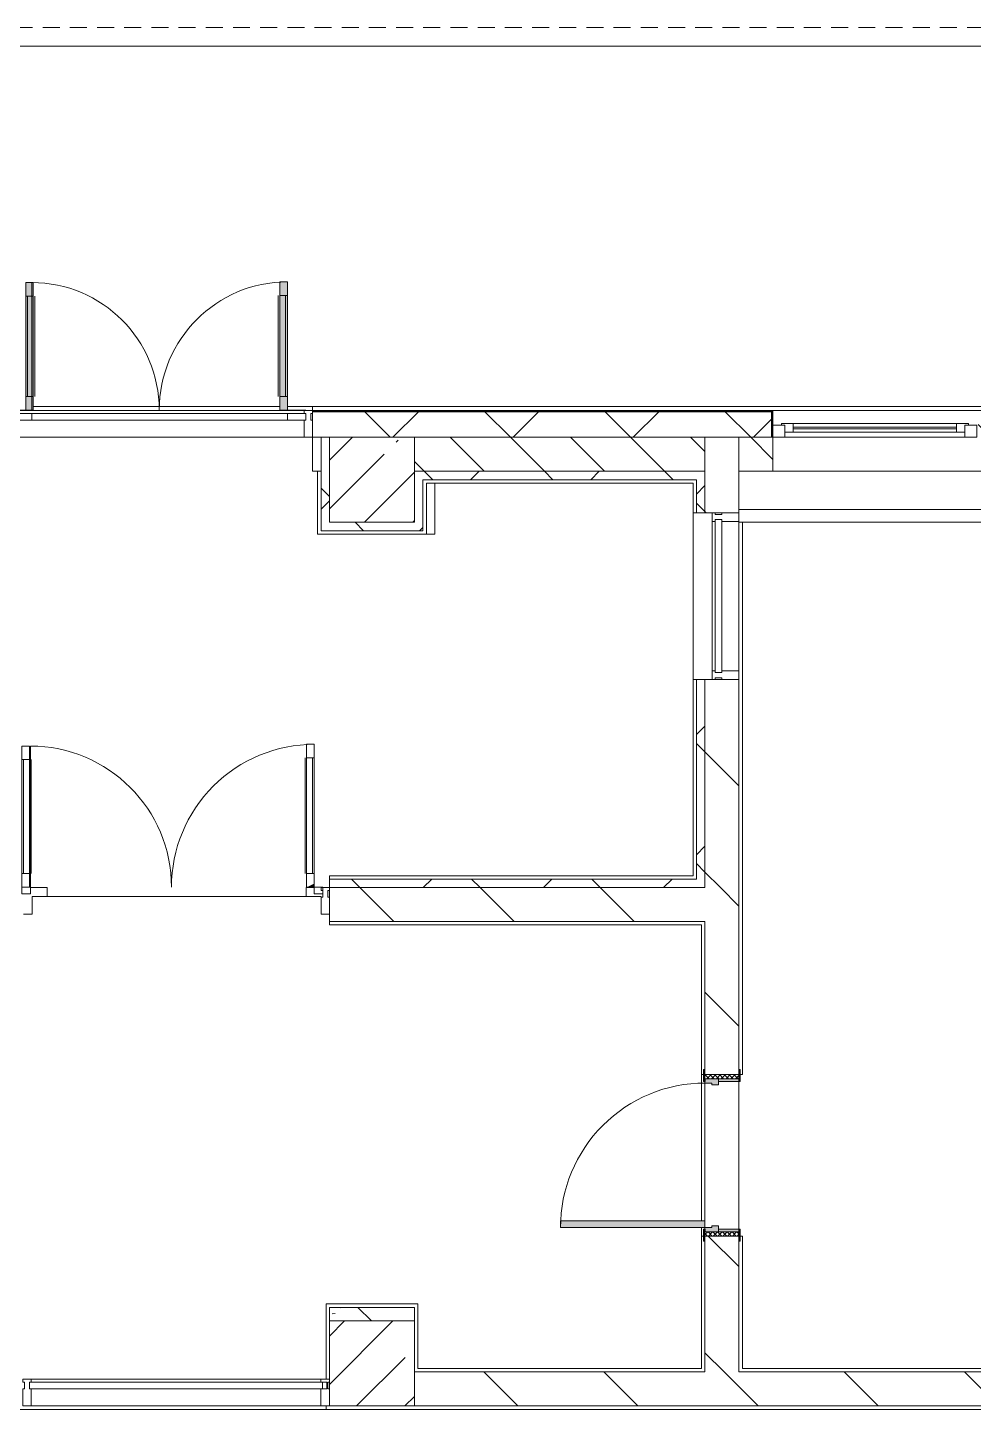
# Model space of a CAD drawing. Header units: millimetres. Extents: x -4005 to 195566, y -8553 to 29000.
# Drawn here: x 174517 to 180083, y 13380 to 21510 of the extents above; entities that cross this region are included whole.
import ezdxf

# ---------------------------------------------------------------- set-up
doc = ezdxf.new("R2010")
doc.units = ezdxf.units.MM
doc.linetypes.add('200_ШТРИХ__ш1_п0_6_', pattern=[160, 100, -60])
for name, color, linetype, lineweight, true_color in [('A-DETL-GENF-10', 7, 'Continuous', 5, 0xe2e2e2), ('A-DETL-GENF-9', 7, 'Continuous', 5, 0xaaaaaa), ('A-DOOR-2', 7, 'Continuous', 5, 0xaaaaaa), ('A-DOOR-3', 7, 'Continuous', 5, 0xe2e2e2), ('A-DOOR-FRAM-2', 7, 'Continuous', 5, 0xe2e2e2), ('A-DOOR-FRAM-3', 7, 'Continuous', 5, 0xaaaaaa), ('A-FLOR-2', 7, 'Continuous', 5, 0xaaaaaa), ('I-WALL-8', 7, 'Continuous', 5, 0x787878)]:
    doc.layers.add(name, color=color, linetype=linetype, lineweight=lineweight, true_color=true_color)
for name, color, linetype, lineweight in [('A-DETL-MBND-1', 7, '200_ШТРИХ__ш1_п0_6_', 9), ('A-GLAZ-2', 7, 'Continuous', 5), ('A-GLAZ-CURT-2', 7, 'Continuous', 5), ('A-GLAZ-CWMG-2', 7, 'Continuous', 5), ('A-WALL', 7, 'Continuous', 9), ('A-WALL-2', 7, 'Continuous', 5), ('I-WALL-6', 7, 'Continuous', 5), ('S-COLS-3', 7, 'Continuous', 5)]:
    doc.layers.add(name, color=color, linetype=linetype, lineweight=lineweight)
pattern_1 = [(135, (60693.44, 0), (-353.5534, -353.5534), [])]
pattern_2 = [(135, (60693.44, 0), (-176.7767, -176.7767), [])]
pattern_3 = [(45, (60693.44, 0), (-353.5534, 353.5534), []), (135, (60693.44, 0), (-353.5534, -353.5534), [])]

# ---------------------------------------------------------------- blocks, each defined once
blk = doc.blocks.new('110_Дверь_СКБ_1Ст_Внутренняя1 - Д-14_п_ 950x2100h_охрана-33310230-1_4_1_птичка')
at = {"layer": 'A-DOOR-2'}
h = blk.add_hatch(dxfattribs=at)
h.set_pattern_fill('FP_71', color=256, style=0, pattern_type=2)
h.set_pattern_definition([(135, (1826.41, 164.685), (-14.14214, -14.14214), []), (225, (1826.41, 164.685), (14.14214, -14.14214), [])])
h.paths.add_polyline_path([(462.5, -100), (487.5, -100), (487.5, 100), (462.5, 100), (462.5, -75.3)])
at = {"layer": 'A-DOOR-3'}
h = blk.add_hatch(color=256, dxfattribs=at)
h.paths.add_polyline_path([(-437.5, 20), (-402.5, 20), (-402.5, 60), (-412.5, 60), (-412.5, 100), (-437.5, 100)])
h.paths.add_polyline_path([(427.5, 44), (427.5, 20), (462.5, 20), (462.5, 100), (437.5, 100), (437.5, 60), (427.5, 60)])
at = {"layer": 'A-DOOR-FRAM-2'}
for points in [[(-412.5, 120), (-412.5, 100), (-372.5, 100), (-372.5, 950), (-412.5, 950)], [(-492.5, 100), (-422.5, 100), (-422.5, 108), (-492.5, 108)], [(447.5, 108), (447.5, 100), (517.5, 100), (517.5, 108), (451.5, 108)], [(-437.5, -100), (-422.5, -100), (-422.5, 20), (-437.5, 20)], [(447.5, -100), (462.5, -100), (462.5, 20), (447.5, 20)], [(-492.5, -100), (-492.5, -108), (-422.5, -108), (-422.5, -100), (-462.5, -100)], [(447.5, -100), (447.5, -108), (517.5, -108), (517.5, -100), (449.1, -100)]]:
    blk.add_hatch(color=256, dxfattribs=at).paths.add_polyline_path(points)
at = {"layer": 'A-DOOR-FRAM-3'}
h = blk.add_hatch(dxfattribs=at)
h.set_pattern_fill('FP_72', color=256, style=0, pattern_type=2)
h.set_pattern_definition([(45, (-296.384, 164.685), (-14.1421, 14.1421), []), (135, (-296.384, 164.685), (-14.1421, -14.1421), [])])
h.paths.add_polyline_path([(-462.5, -100), (-437.5, -100), (-437.5, 100), (-462.5, 100)])
at = {"layer": 'A-DOOR-2'}
for p, q in [((-412.5, 950), (-412.5, 100)), ((-372.5, 950), (-412.5, 950)), ((-372.5, 100), (-372.5, 950)), ((-412.5, 100), (-372.5, 100))]:
    blk.add_line(p, q, dxfattribs=at)
blk.add_arc((-412.5, 100), 850, 360, 90, dxfattribs=at)
at = {"layer": 'A-DOOR-FRAM-3'}
for p, q in [((-422.5, 108), (-492.5, 108)), ((-492.5, 108), (-492.5, 100)), ((-492.5, 100), (-422.5, 100)), ((-437.5, 100), (-462.5, 100)), ((-462.5, 100), (-462.5, -100)), ((-412.5, 100), (-437.5, 100)), ((-437.5, 100), (-437.5, 20)), ((-437.5, -100), (-437.5, 100)), ((-422.5, 100), (-437.5, 100)), ((-437.5, 100), (-437.5, 99)), ((-437.5, 99), (-422.5, 99)), ((-422.5, 100), (-422.5, 108)), ((-422.5, 99), (-422.5, 100)), ((-412.5, 60), (-412.5, 100)), ((437.5, 100), (437.5, 60)), ((462.5, 100), (437.5, 100)), ((517.5, 108), (447.5, 108)), ((447.5, 108), (447.5, 100)), ((462.5, 100), (447.5, 100)), ((447.5, 100), (447.5, 99)), ((447.5, 100), (517.5, 100)), ((447.5, 99), (462.5, 99)), ((462.5, 20), (462.5, 100)), ((487.5, 100), (462.5, 100)), ((462.5, 100), (462.5, -100)), ((462.5, 99), (462.5, 100)), ((487.5, -100), (487.5, 100)), ((517.5, 100), (517.5, 108)), ((-437.5, 20), (-402.5, 20)), ((-422.5, 20), (-437.5, 20)), ((-437.5, 20), (-437.5, -100)), ((-422.5, -100), (-422.5, 20)), ((-402.5, 60), (-412.5, 60)), ((-402.5, 20), (-402.5, 60)), ((437.5, 60), (427.5, 60)), ((427.5, 60), (427.5, 20)), ((427.5, 20), (462.5, 20)), ((462.5, 20), (447.5, 20)), ((447.5, 20), (447.5, -100)), ((462.5, -100), (462.5, 20)), ((-422.5, -100), (-492.5, -100)), ((-492.5, -100), (-492.5, -108)), ((-492.5, -108), (-422.5, -108)), ((-462.5, -100), (-437.5, -100)), ((-437.5, -100), (-422.5, -100)), ((-422.5, -108), (-422.5, -100)), ((447.5, -100), (462.5, -100)), ((517.5, -100), (447.5, -100)), ((447.5, -100), (447.5, -108)), ((447.5, -108), (517.5, -108)), ((462.5, -100), (487.5, -100)), ((517.5, -108), (517.5, -100))]:
    blk.add_line(p, q, dxfattribs=at)
blk = doc.blocks.new('Прямоугольный импост - Импост структурный с накладкой - 160мм-22852563-1_4_1_птичка')
at = {"layer": 'A-GLAZ-CWMG-2'}
for p, q in [((-50, 40), (-50, 140)), ((-50, 140), (0, 140)), ((0, 140), (0, 40)), ((-50, -17), (-50, 0)), ((-10, 40), (-10, 0)), ((0, 40), (-10, 40)), ((-10, 0), (0, 0)), ((0, 0), (0, -17)), ((0, -17), (-50, -17))]:
    blk.add_line(p, q, dxfattribs=at)
blk = doc.blocks.new('Дверь_Витражная_СКБ_2Ст - ВН-5-31911725-1_4_1_птичка')
at = {"layer": 'A-DETL-GENF-10'}
for points in [[(-788, 20), (-743, 20), (-743, 770), (-788, 770), (-788, 40)], [(752, 20), (752, 774), (707, 774), (707, 20)]]:
    blk.add_hatch(color=256, dxfattribs=at).paths.add_polyline_path(points)
at = {"layer": 'A-DETL-GENF-9'}
for p, q in [((-788, 770), (-743, 770)), ((-788, 770), (-788, 20)), ((-743, 770), (-788, 770)), ((-788, 770), (-788, 20)), ((-743, 770), (-743, 20)), ((-743, 20), (-743, 770)), ((752, 774), (707, 774)), ((707, 774), (707, 20)), ((752, 774), (707, 774)), ((707, 774), (707, 20)), ((752, 774), (752, 20)), ((752, 20), (752, 774)), ((-788, 690), (-743, 690)), ((-778, 690), (-778, 100)), ((-734, 690), (-734, 100)), ((698, 694), (698, 100)), ((752, 694), (707, 694)), ((742, 694), (742, 100)), ((-788, 100), (-743, 100)), ((752, 100), (707, 100)), ((-752, 20), (-860, 20)), ((-752, 20), (-860, 20)), ((-743, 20), (-788, 20)), ((-788, 20), (-743, 20)), ((707, 20), (752, 20)), ((707, 20), (752, 20)), ((752, 20), (860, 20)), ((860, 20), (752, 20))]:
    blk.add_line(p, q, dxfattribs=at)
at = {"layer": 'A-DOOR-2'}
for p, q in [((-752, 770), (-752, 20)), ((752, 774), (752, 20)), ((-752, 0), (-860, 0)), ((-860, 0), (-860, -40)), ((-752, -40), (-752, 0)), ((860, 0), (752, 0)), ((752, 0), (752, -40)), ((860, -40), (860, 0)), ((-860, -40), (-752, -40)), ((752, -40), (860, -40))]:
    blk.add_line(p, q, dxfattribs=at)
for centre, radius, start, end in [((-752, 20), 750, 360, 90), ((752, 20), 754, 90, 180)]:
    blk.add_arc(centre, radius, start, end, dxfattribs=at)
blk = doc.blocks.new('Прямоугольный импост - Импост структурный с накладкой - 160мм-24260934-1_4_1_птичка')
at = {"layer": 'A-GLAZ-CWMG-2'}
for p, q in [((115450.4, 19257), (113750.4, 19257)), ((115352.4, 19240), (113848.4, 19240)), ((115352.4, 19200), (113848.4, 19200)), ((115450.4, 19100), (113750.4, 19100))]:
    blk.add_line(p, q, dxfattribs=at)
blk = doc.blocks.new('Дверь_Витражная_остекление_ - ВВ-14 остекление-32472302-1_4_1_птичка')
at = {"layer": 'A-DETL-GENF-10'}
blk.add_hatch(color=256, dxfattribs=at).paths.add_polyline_path([(-792.9, -20), (-835, -20), (-835, -41.3), (-804.7, -26)])
at = {"layer": 'A-DETL-GENF-9'}
for p, q in [((-790, -20), (-835, -20)), ((-835, -860), (-835, -20)), ((-790, -20), (-835, -20)), ((-835, -20), (-835, -860)), ((-790, -860), (-790, -20)), ((-790, -860), (-790, -20)), ((840, -850), (840, -20)), ((840, -20), (840, -850)), ((885, -850), (885, -20)), ((885, -850), (885, -20)), ((-835, -100), (-790, -100)), ((-825, -780), (-825, -100)), ((-781, -780), (-781, -100)), ((831, -770), (831, -100)), ((885, -100), (840, -100)), ((875, -770), (875, -100)), ((-835, -780), (-790, -780)), ((885, -770), (840, -770)), ((-835, -860), (-790, -860)), ((-835, -860), (-790, -860)), ((885, -850), (840, -850)), ((840, -850), (885, -850))]:
    blk.add_line(p, q, dxfattribs=at)
at = {"layer": 'A-DOOR-2'}
for p, q in [((-885, 20), (-835, 20)), ((-885, -20), (-885, 20)), ((-835, 20), (-835, -20)), ((835, 20), (885, 20)), ((835, -20), (835, 20)), ((885, 20), (885, -20)), ((-835, -20), (-885, -20)), ((-835, -860), (-835, -20)), ((835, -850), (835, -20)), ((885, -20), (835, -20))]:
    blk.add_line(p, q, dxfattribs=at)
for centre, radius, start, end in [((-835, -20), 840, 270, 0), ((835, -20), 830, 180, 270)]:
    blk.add_arc(centre, radius, start, end, dxfattribs=at)
blk = doc.blocks.new('Прямоугольный импост - Импост структурный с накладкой - 160мм Темный-V171-1_4_1_птичка')
at = {"layer": 'A-GLAZ-CWMG-2'}
for p, q in [((-25, 0), (-25, 17)), ((-25, 17), (25, 17)), ((-15, 0), (-25, 0)), ((-15, -40), (-15, 0)), ((25, 0), (15, 0)), ((15, 0), (15, -40)), ((25, 17), (25, 0)), ((-25, -140), (-25, -40)), ((-25, -40), (-15, -40)), ((15, -40), (25, -40)), ((25, -40), (25, -140)), ((25, -140), (-25, -140))]:
    blk.add_line(p, q, dxfattribs=at)
blk = doc.blocks.new('Системная панель - Стекло - 40мм-24262626-1_4_1_птичка')
at = {"layer": 'A-GLAZ-CURT-2'}
h = blk.add_hatch(dxfattribs=at)
h.set_pattern_fill('FP_207', color=256, style=0, pattern_type=2)
h.set_pattern_definition([(135, (17665, -118370), (-1414.214, -1414.214), [1000, -3000]), (135, (18165, -119370), (-1414.214, -1414.214), [3000, -1000]), (135, (18665, -117370), (-1414.214, -1414.214), [1000, -3000])])
h.paths.add_polyline_path([(450, 0), (450, 40), (-450, 40), (-450, 0), (-274.5, 0)])
for p, q in [((450, 40), (-450, 40)), ((-450, 40), (-450, 0)), ((-450, 0), (450, 0)), ((450, 0), (450, 40))]:
    blk.add_line(p, q, dxfattribs=at)
blk = doc.blocks.new('Прямоугольный импост - Импост структурный с накладкой - 160мм-20958586-1_4_1_птичка')
at = {"layer": 'A-GLAZ-CWMG-2'}
for p, q in [((117853, 17725), (117853, 18605)), ((118010, 17725), (118010, 18605))]:
    blk.add_line(p, q, dxfattribs=at)
blk = doc.blocks.new('Прямоугольный импост - Импост структурный с накладкой - 160мм-24262627-1_4_1_птичка')
at = {"layer": 'A-GLAZ-CWMG-2'}
for p, q in [((-50, 0), (-50, 17)), ((-50, 17), (0, 17)), ((-40, 0), (-50, 0)), ((-40, -40), (-40, 0)), ((0, 0), (-10, 0)), ((-10, 0), (-10, -40)), ((0, 17), (0, 0)), ((-50, -140), (-50, -40)), ((-50, -40), (-40, -40)), ((-10, -40), (0, -40)), ((0, -40), (0, -140)), ((0, -140), (-50, -140))]:
    blk.add_line(p, q, dxfattribs=at)
blk = doc.blocks.new('Прямоугольный импост - Импост структурный с накладкой - 160мм-24262628-1_4_1_птичка')
at = {"layer": 'A-GLAZ-CWMG-2'}
for p, q in [((0, 17), (-50, 17)), ((-50, 17), (-50, 0)), ((-50, 0), (-40, 0)), ((-40, 0), (-40, -40)), ((-10, -40), (-10, 0)), ((-10, 0), (0, 0)), ((0, 0), (0, 17)), ((-40, -40), (-50, -40)), ((-50, -40), (-50, -140)), ((0, -40), (-10, -40)), ((0, -140), (0, -40)), ((-50, -140), (0, -140))]:
    blk.add_line(p, q, dxfattribs=at)
blk = doc.blocks.new('120_Окно_СКБ_1Ст - 120_Окно_СКБ_1Ст_1200х2500_h_ с форточкой-22889524-1_4_1_птичка')
at = {"layer": 'A-GLAZ-2'}
for p, q in [((-600, 5), (-600, 75)), ((-600, 75), (-530, 75)), ((600, 75), (-600, 75)), ((-530, 5), (-600, 5)), ((-600, 5), (-550, 5)), ((-530, 5), (-550, 5)), ((-550, 5), (-550, -5)), ((-530, 75), (-530, 5)), ((530, 45), (-530, 45)), ((-530, 45), (-530, 5)), ((-480, -5), (-480, 45)), ((-480, 25), (480, 25)), ((480, 15), (-480, 15)), ((480, -5), (480, 45)), ((530, 5), (530, 75)), ((530, 75), (600, 75)), ((530, 5), (530, 45)), ((600, 5), (530, 5)), ((550, 5), (530, 5)), ((550, 5), (600, 5)), ((550, -5), (550, 5)), ((600, 75), (600, 5)), ((-550, -5), (550, -5)), ((550, -5), (-550, -5))]:
    blk.add_line(p, q, dxfattribs=at)
blk = doc.blocks.new('Системная панель - Стекло - 40мм-32354598-1_4_1_птичка')
at = {"layer": 'A-GLAZ-CURT-2'}
for p, q in [((875, 40), (-875, 40)), ((-875, 40), (-875, 0)), ((-875, 0), (875, 0)), ((875, 0), (875, 40))]:
    blk.add_line(p, q, dxfattribs=at)
blk = doc.blocks.new('Прямоугольный импост - Импост структурный с накладкой - 160мм Темный-32355000-1_4_1_птичка')
at = {"layer": 'A-GLAZ-CWMG-2'}
for p, q in [((113845.4, 13557), (115550, 13557)), ((113845.4, 13400), (115550, 13400))]:
    blk.add_line(p, q, dxfattribs=at)
blk = doc.blocks.new('Прямоугольный импост - Импост структурный с накладкой - 160мм Темный-V169-1_4_1_птичка')
at = {"layer": 'A-GLAZ-CWMG-2'}
for p, q in [((-25, 0), (-25, 17)), ((-25, 17), (25, 17)), ((-15, 0), (-25, 0)), ((-15, -40), (-15, 0)), ((25, 0), (15, 0)), ((15, 0), (15, -40)), ((25, 17), (25, 0)), ((-25, -140), (-25, -40)), ((-25, -40), (-15, -40)), ((15, -40), (25, -40)), ((25, -40), (25, -140)), ((25, -140), (-25, -140))]:
    blk.add_line(p, q, dxfattribs=at)
blk = doc.blocks.new('BSC_Колонна _Прямоугольная - 500х500-V195-1_4_1_птичка')
at = {"layer": 'S-COLS-3'}
h = blk.add_hatch(dxfattribs=at)
h.set_pattern_fill('FP_228', color=256, style=0, pattern_type=2)
h.set_pattern_definition([(45, (-115850.45, -18850), (-285.1231, 285.1231), []), (45, (-115565.32, -18850), (-285.1231, 285.1231), [504.031, -100.806, 16.764, -84.042])])
h.paths.add_polyline_path([(250, -250), (250, 250), (-250, 250), (-250, -250), (154.1, -250)])
for p, q in [((250, 250), (-250, 250)), ((-250, 250), (-250, -250)), ((250, -250), (250, 250)), ((-250, -250), (250, -250))]:
    blk.add_line(p, q, dxfattribs=at)
blk = doc.blocks.new('Прямоугольный импост - Импост структурный с накладкой - 160мм Темный-31239248-1_4_1_птичка')
at = {"layer": 'A-GLAZ-CWMG-2'}
for p, q in [((0, 17), (-50, 17)), ((-50, 17), (-50, 0)), ((-50, 0), (-40, 0)), ((-40, 0), (-40, -40)), ((-10, -40), (-10, 0)), ((-10, 0), (0, 0)), ((0, 0), (0, 17)), ((-40, -40), (-50, -40)), ((-50, -40), (-50, -140)), ((0, -40), (-10, -40)), ((0, -140), (0, -40)), ((-50, -140), (0, -140))]:
    blk.add_line(p, q, dxfattribs=at)
blk = doc.blocks.new('Прямоугольный импост - Импост структурный с накладкой - 160мм Темный-V225-1_4_1_птичка')
at = {"layer": 'A-GLAZ-CWMG-2'}
for p, q in [((0, 17), (-50, 17)), ((-50, 17), (-50, 0)), ((-50, 0), (-40, 0)), ((-40, 0), (-40, -40)), ((-10, -40), (-10, 0)), ((-10, 0), (0, 0)), ((0, 0), (0, 17)), ((-40, -40), (-50, -40)), ((-50, -40), (-50, -140)), ((0, -40), (-10, -40)), ((0, -140), (0, -40)), ((-50, -140), (0, -140))]:
    blk.add_line(p, q, dxfattribs=at)
blk = doc.blocks.new('Зашивка приборов отопления2 - Зашивка приборов отопления-33269377-1_4_1_птичка')
at = {"layer": 'A-WALL-2'}
for p, q in [((119410, 18900), (118210, 18900)), ((120680.1, 18675), (120680.1, 18900)), ((118010, 18675), (120680.1, 18675)), ((120680.1, 18675), (118010, 18675)), ((120680.1, 18600), (120680.1, 18675)), ((118010, 18600), (120680.1, 18600))]:
    blk.add_line(p, q, dxfattribs=at)

msp = doc.modelspace()

# ---------------------------------------------------------------- hatches: boundary and pattern name
at = {"layer": 'A-WALL-2'}
h = msp.add_hatch(dxfattribs=at)
h.set_pattern_fill('FP_172', color=256, style=0, pattern_type=2)
h.set_pattern_definition(pattern_3)
h.paths.add_polyline_path([(177222.4, 19100), (178895.4, 19100), (178895.4, 19250), (176193.9, 19250), (176193.9, 19100), (176793.9, 19100)])
h.paths.add_polyline_path([(173513.9, 19100), (173493.9, 19218.2), (173499.2, 19100)])
h.paths.add_polyline_path([(173593.9, 19100), (173602.3, 19100), (173583.9, 19125), (173592.4, 19103.7)])
h.paths.add_polyline_path([(181545.4, 19100), (181553.4, 19100), (181550.4, 19250), (180111.4, 19250), (180111.4, 19100), (181417.6, 19100)])
h.paths.add_polyline_path([(173549.8, 19158.9), (173551, 19170.9), (173543.9, 19180.7), (173543.9, 19250), (173493.8, 19250), (173499.2, 19228.8), (173543.9, 19167.1)])
h = msp.add_hatch(dxfattribs=at)
h.set_pattern_fill('FP_154', color=256, style=0, pattern_type=2)
h.set_pattern_definition(pattern_2)
h.paths.add_polyline_path([(171803.4, 18900), (173443.9, 18900), (173443.9, 19100), (171743.4, 19100), (171743.4, 18900), (171793.4, 18900)])
h.paths.add_polyline_path([(173543.9, 18900), (173543.9, 19100), (173493.9, 19100), (173493.9, 18900), (173513.9, 18900)])
h.paths.add_polyline_path([(178437.7, 18900), (178503.4, 18900), (178503.4, 19100), (176793.9, 19100), (176793.9, 18900), (178433.4, 18900)])
h.paths.add_polyline_path([(176243.9, 18900), (176243.9, 19100), (176193.9, 19097), (176197.7, 18900), (176226.6, 18900)])
h = msp.add_hatch(dxfattribs=at)
h.set_pattern_fill('FP_154', color=256, style=0, pattern_type=2)
h.set_pattern_definition(pattern_2)
h.paths.add_polyline_path([(181623.4, 18900), (181623.4, 19100), (180103.4, 19100), (180103.4, 18900), (181603.4, 18900)])
h.paths.add_polyline_path([(178903.4, 18900), (178898.4, 19100), (178703.4, 19100), (178703.4, 18900), (178795.6, 18900)])
at = {"layer": 'I-WALL-6'}
h = msp.add_hatch(dxfattribs=at)
h.set_pattern_fill('FP_172', color=256, style=0, pattern_type=2)
h.set_pattern_definition(pattern_3)
h.paths.add_polyline_path([(176243.9, 18550), (176293.9, 18550), (176293.4, 19100), (176243.9, 19100), (176243.9, 18556.1)])
h = msp.add_hatch(dxfattribs=at)
h.set_pattern_fill('FP_171', color=256, style=0, pattern_type=2)
h.set_pattern_definition(pattern_1)
h.paths.add_polyline_path([(178503.4, 16450), (178703.4, 16450), (178703.4, 17675), (178503.4, 17675), (178503.4, 16500)])
h.paths.add_polyline_path([(178503.4, 18655), (178703.4, 18655), (178703.4, 19100), (178503.4, 19100), (178503.4, 18675)])
h = msp.add_hatch(dxfattribs=at)
h.set_pattern_fill('FP_172', color=256, style=0, pattern_type=2)
h.set_pattern_definition(pattern_3)
h.paths.add_polyline_path([(178421.2, 18850), (178453.4, 18850.3), (178453.4, 18900), (176793.9, 18900), (176793.9, 18850), (178271.2, 18850)])
h = msp.add_hatch(dxfattribs=at)
h.set_pattern_fill('FP_172', color=256, style=0, pattern_type=2)
h.set_pattern_definition(pattern_3)
h.paths.add_polyline_path([(178500, 16500), (178503.4, 16500), (178503.4, 17675), (178453.4, 17675), (178453.4, 16500), (178483.4, 16500)])
h.paths.add_polyline_path([(178453.4, 18655), (178503.4, 18655), (178503.4, 18900), (178453.4, 18900), (178453.4, 18830)])
h = msp.add_hatch(dxfattribs=at)
h.set_pattern_fill('FP_172', color=256, style=0, pattern_type=2)
h.set_pattern_definition(pattern_3)
h.paths.add_polyline_path([(176698, 18550), (176843.9, 18550), (176843.9, 18600), (176293.9, 18600), (176293.9, 18550), (176346.7, 18550)])
h = msp.add_hatch(dxfattribs=at)
h.set_pattern_fill('FP_172', color=256, style=0, pattern_type=2)
h.set_pattern_definition(pattern_3)
h.paths.add_polyline_path([(178433.4, 16450), (178503.4, 16450), (178500, 16500), (176293.9, 16500), (176296.3, 16450), (177632, 16450)])
h = msp.add_hatch(dxfattribs=at)
h.set_pattern_fill('FP_171', color=256, style=0, pattern_type=2)
h.set_pattern_definition(pattern_1)
h.paths.add_polyline_path([(177566.2, 16250), (178703.4, 16250), (178703.4, 16450), (176293.9, 16450), (176294.1, 16250), (177222.4, 16250)])
h = msp.add_hatch(dxfattribs=at)
h.set_pattern_fill('FP_171', color=256, style=0, pattern_type=2)
h.set_pattern_definition(pattern_1)
h.paths.add_polyline_path([(178503.4, 13600), (178703.4, 13600), (178703.4, 14400), (178503.4, 14400), (178503.4, 13615.4)])
h.paths.add_polyline_path([(178503.4, 15350), (178703.4, 15350), (178703.4, 16250), (178503.4, 16250), (178503.4, 15380)])
h = msp.add_hatch(dxfattribs=at)
h.set_pattern_fill('FP_171', color=256, style=0, pattern_type=2)
h.set_pattern_definition(pattern_1)
h.paths.add_polyline_path([(181623.4, 13400), (181623.4, 13600), (176793.4, 13600), (176793.4, 13400), (181417.6, 13400)])
at = {"layer": 'I-WALL-8'}
h = msp.add_hatch(dxfattribs=at)
h.set_pattern_fill('FP_179', color=256, style=0, pattern_type=2)
h.set_pattern_definition([(135, (60693.44, 0), (-377.1708, -377.1708), [533.4, -88.9, 17.78, -88.9]), (135, (60693.44, 376.94), (-377.1708, -377.1708), []), (50, (60693.44, 0), (637.6445, -55.7866), [66.675, -733.425]), (355, (60693.44, 0), (-123.3494, 668.6992), [53.34, -586.74]), (100.451, (60746.6, -4.65), (514.299, 612.908), [56.665, -623.315]), (46.184, (60693.44, 177.8), (948.7764, -147.1497), [100.012, -1100.137]), (96.636, (60772.5, 165.5), (830.909, 865.997), [84.998, -934.973]), (351.184, (60693.4, 177.8), (830.918, 865.988), [80.01, -880.11]), (21, (60782.34, 133.35), (530.6506, -357.9283), [66.675, -733.425]), (326, (60782.34, 133.35), (216.308, 644.6585), [53.34, -586.74]), (71.451, (60826.57, 103.5), (746.9596, 286.7243), [56.665, -623.315]), (37.5, (60693.44, 0), (10.81053, 295.9426), [16.764, -562.864, 16.764, -578.866, -588.962]), (37.5, (60693.44, 0), (10.81053, 295.9426), [-1175.258, 16.764, -572.198]), (7.5, (60693.44, 0), (233.86916, 350.63175), [16.764, -322.834, 16.764, -549.529, -224.472]), (7.5, (60693.44, 0), (233.86916, 350.63175), [-905.891, 16.764, -207.708]), (327.5, (60495.2, 0), (474.5678, -20.0513), [16.764, -205.486, 16.764, -676.656, -920.115]), (327.5, (60495.2, 0), (474.5678, -20.0513), [-915.67, 16.764, -903.351]), (317.5, (60406.3, 0), (518.4522, 88.9934), [16.764, -272.161, 16.764, -443.738, -653.415]), (317.5, (60406.3, 0), (518.4522, 88.9934), [-749.427, 16.764, -636.651])])
h.paths.add_polyline_path([(176348.9, 13900), (176793.4, 13900), (176793.4, 13980), (176293.9, 13980), (176293.9, 13900)])
at = {"layer": 'S-COLS-3'}
h = msp.add_hatch(dxfattribs=at)
h.set_pattern_fill('FP_153', color=256, style=0, pattern_type=2)
h.set_pattern_definition([(45, (60693.44, 0), (-285.1231, 285.1231), []), (45, (60978.57, 0), (-285.1231, 285.1231), [504.031, -100.806, 16.764, -84.042])])
h.paths.add_polyline_path([(176793.4, 13400), (176793.4, 13900), (176293.4, 13900), (176293.4, 13400)])

# ---------------------------------------------------------------- linework, layer by layer
at = {"layer": 'A-DETL-MBND-1'}
for p, q in [((171886, 21510), (180663.4, 21510)), ((180663.4, 21400), (171965.6, 21400))]:
    msp.add_line(p, q, dxfattribs=at)
at = {"layer": 'A-FLOR-2'}
for p, q in [((180663.4, 21400), (171965.6, 21400)), ((176913.9, 18830), (176913.9, 18530)), ((178723.4, 15350), (178723.4, 18600)), ((176913.9, 18530), (176863.9, 18530)), ((174533.9, 16450), (174631.9, 16450)), ((174631.9, 16450), (174631.9, 16398)), ((176155.9, 16398), (176155.9, 16450)), ((176155.9, 16450), (176203.9, 16450)), ((176243.9, 16398), (174543.9, 16398)), ((174543.9, 16398), (174543.9, 16293)), ((174543.9, 16293), (174493.9, 16293)), ((176293.9, 16230), (176293.9, 16250)), ((178483.4, 16230), (176293.9, 16230)), ((178483.4, 14490), (178483.4, 16230)), ((178483.4, 15350), (178495.4, 15350)), ((178711.4, 15350), (178723.4, 15350)), ((178483.4, 13620), (178483.4, 14450)), ((178495.4, 14400), (178483.4, 14400)), ((178723.4, 14400), (178711.4, 14400)), ((178723.4, 13620), (178723.4, 14400)), ((176273.4, 13557), (176273.4, 14000)), ((176273.4, 14000), (176813.4, 14000)), ((176813.4, 14000), (176813.4, 13620)), ((176813.4, 13620), (178483.4, 13620)), ((181603.4, 13620), (178723.4, 13620)), ((174367.7, 13380), (181053.4, 13380)), ((176273.4, 13380), (176273.4, 13400))]:
    msp.add_line(p, q, dxfattribs=at)
at = {"layer": 'A-WALL'}
for p, q in [((178898.4, 19253), (176193.9, 19253)), ((178895.4, 19250), (176193.9, 19250)), ((178895.4, 19100), (178895.4, 19250)), ((178898.4, 19100), (178898.4, 19253)), ((176243.9, 19100), (176193.9, 19100)), ((176243.9, 19100), (176243.9, 18550)), ((178503.4, 19100), (176793.9, 19100)), ((178503.4, 18655), (178503.4, 19100)), ((178703.4, 19100), (178903.4, 19100)), ((178703.4, 19100), (178703.4, 18900)), ((176223.9, 18900), (176243.9, 18900)), ((176843.9, 18850), (178453.4, 18850)), ((176843.9, 18850), (176843.9, 18550)), ((178453.4, 18850), (178453.4, 18655)), ((176843.9, 18550), (176243.9, 18550)), ((178453.4, 17675), (178453.4, 16500)), ((178503.4, 16500), (178503.4, 17675)), ((178453.4, 16500), (176293.9, 16500))]:
    msp.add_line(p, q, dxfattribs=at)
at = {"layer": 'A-WALL-2'}
for p, q in [((174550.9, 19280), (176000.9, 19280)), ((176045.9, 19280), (185365.5, 19280)), ((176193.9, 19280), (176193.9, 18900)), ((181703.4, 19258), (176193.9, 19258)), ((178903.4, 18900), (178903.4, 19258)), ((176243.9, 19100), (176293.9, 19100)), ((176193.9, 18900), (176223.9, 18900)), ((176793.9, 18900), (178503.4, 18900)), ((178703.4, 18900), (181623.4, 18900))]:
    msp.add_line(p, q, dxfattribs=at)
at = {"layer": 'I-WALL-6'}
for p, q in [((178703.4, 19100), (178503.4, 19100)), ((176223.9, 18900), (176223.9, 18530)), ((178703.4, 18655), (178703.4, 18900)), ((176863.9, 18830), (178433.4, 18830)), ((176863.9, 18530), (176863.9, 18830)), ((178433.4, 18830), (178433.4, 16520)), ((178433.4, 18655), (178703.4, 18655)), ((176223.9, 18530), (176863.9, 18530)), ((178703.4, 17675), (178433.4, 17675)), ((178703.4, 15380), (178703.4, 17675)), ((176293.9, 16520), (176293.9, 16250)), ((178433.4, 16520), (176293.9, 16520)), ((178503.4, 16450), (176293.9, 16450)), ((178503.4, 16500), (178503.4, 16500)), ((178503.4, 16450), (178503.4, 16500)), ((176293.9, 16250), (178503.4, 16250)), ((178503.4, 16250), (178503.4, 15380)), ((178503.4, 14490), (178503.4, 15300)), ((178703.4, 15310), (178703.4, 14440)), ((178503.4, 14370), (178503.4, 13600)), ((178703.4, 13600), (178703.4, 14370)), ((176793.4, 13980), (176293.9, 13980)), ((176293.9, 13980), (176293.9, 13900)), ((176793.4, 13900), (176793.4, 13980)), ((176293.9, 13900), (176793.4, 13900)), ((178503.4, 13600), (176793.4, 13600)), ((176793.4, 13600), (176793.4, 13400)), ((181623.4, 13600), (178703.4, 13600)), ((176793.4, 13400), (181073.4, 13400))]:
    msp.add_line(p, q, dxfattribs=at)
at = {"layer": 'S-COLS-3'}
for p, q in [((176793.4, 13900), (176293.4, 13900)), ((176293.4, 13900), (176293.4, 13400)), ((176793.4, 13600), (176793.4, 13900)), ((176793.4, 13400), (176793.4, 13600)), ((176293.4, 13400), (176793.4, 13400))]:
    msp.add_line(p, q, dxfattribs=at)

# ---------------------------------------------------------------- block references
at = {"layer": 'A-DOOR-2'}
msp.add_blockref('Дверь_Витражная_СКБ_2Ст - ВН-5-31911725-1_4_1_птичка', (175293.9, 19240), dxfattribs=at)
for name, p, rotation in [('Дверь_Витражная_остекление_ - ВВ-14 остекление-32472302-1_4_1_птичка', (175368.9, 16433), 180), ('110_Дверь_СКБ_1Ст_Внутренняя1 - Д-14_п_ 950x2100h_охрана-33310230-1_4_1_птичка', (178603.4, 14862.5), 90)]:
    msp.add_blockref(name, p, dxfattribs=dict(at, rotation=rotation))
at = {"layer": 'A-GLAZ-2', "rotation": 180}
msp.add_blockref('120_Окно_СКБ_1Ст - 120_Окно_СКБ_1Ст_1200х2500_h_ с форточкой-22889524-1_4_1_птичка', (179503.4, 19175), dxfattribs=at)
at = {"layer": 'A-GLAZ-CURT-2'}
for name, p, rotation in [('Системная панель - Стекло - 40мм-24262626-1_4_1_птичка', (178563.4, 18165), 269.9999999999995), ('Системная панель - Стекло - 40мм-32354598-1_4_1_птичка', (175403.9, 13540), 180)]:
    msp.add_blockref(name, p, dxfattribs=dict(at, rotation=rotation))
at = {"layer": 'A-GLAZ-CWMG-2'}
for name, p in [('Прямоугольный импост - Импост структурный с накладкой - 160мм-24260934-1_4_1_птичка', (60693.4, 0)), ('Прямоугольный импост - Импост структурный с накладкой - 160мм-20958586-1_4_1_птичка', (60693.4, 0)), ('Прямоугольный импост - Импост структурный с накладкой - 160мм Темный-31239248-1_4_1_птичка', (176293.9, 16433)), ('Прямоугольный импост - Импост структурный с накладкой - 160мм Темный-32355000-1_4_1_птичка', (60693.4, 0)), ('Прямоугольный импост - Импост структурный с накладкой - 160мм Темный-V225-1_4_1_птичка', (176293.4, 13540))]:
    msp.add_blockref(name, p, dxfattribs=at)
at = {"layer": 'A-GLAZ-CWMG-2', "extrusion": (0, 0, -1)}
for name, p, rotation in [('Прямоугольный импост - Импост структурный с накладкой - 160мм-22852563-1_4_1_птичка', (-176193.9, 19240), 180), ('Прямоугольный импост - Импост структурный с накладкой - 160мм-24262627-1_4_1_птичка', (-178563.4, 17675), 270.0000000000005)]:
    msp.add_blockref(name, p, dxfattribs=dict(at, rotation=rotation))
at = {"layer": 'A-GLAZ-CWMG-2', "rotation": 89.99999999999955}
msp.add_blockref('Прямоугольный импост - Импост структурный с накладкой - 160мм-24262628-1_4_1_птичка', (178563.4, 18655), dxfattribs=at)
at = {"layer": 'A-GLAZ-CWMG-2', "extrusion": (0, 0, -1)}
for name, p in [('Прямоугольный импост - Импост структурный с накладкой - 160мм Темный-V171-1_4_1_птичка', (-176268.9, 16433)), ('Прямоугольный импост - Импост структурный с накладкой - 160мм Темный-V169-1_4_1_птичка', (-174513.9, 13540))]:
    msp.add_blockref(name, p, dxfattribs=at)
at = {"layer": 'A-WALL-2'}
msp.add_blockref('Зашивка приборов отопления2 - Зашивка приборов отопления-33269377-1_4_1_птичка', (60693.4, 0), dxfattribs=at)
at = {"layer": 'S-COLS-3'}
msp.add_blockref('BSC_Колонна _Прямоугольная - 500х500-V195-1_4_1_птичка', (176543.9, 18850), dxfattribs=at)

doc.saveas('drawing.dxf')
